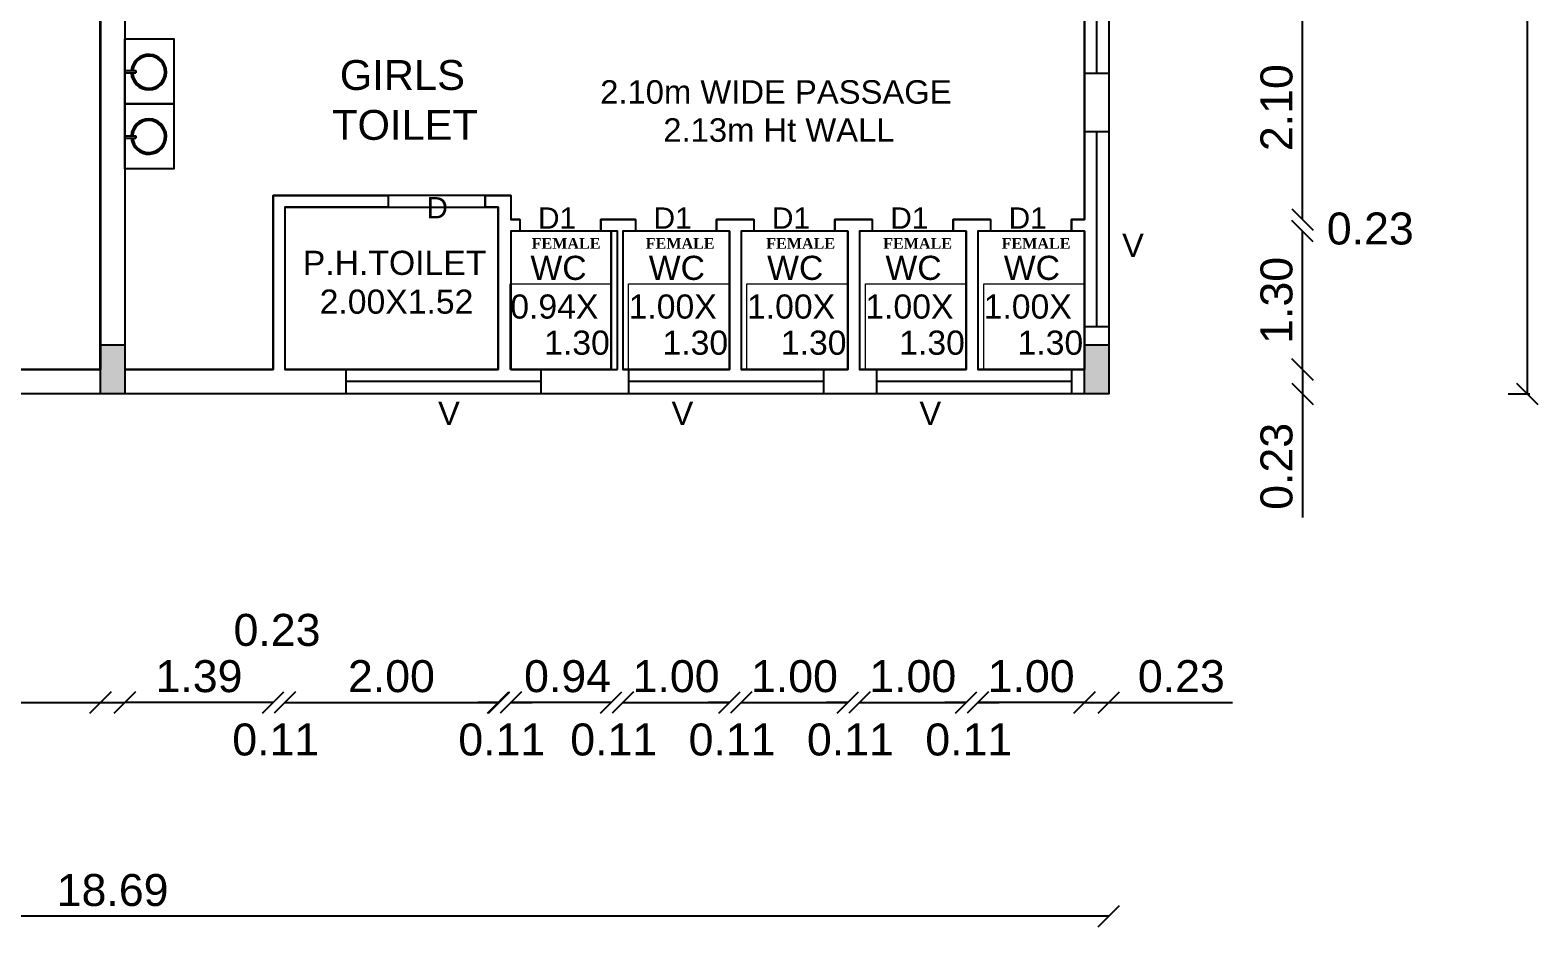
# Model space of a CAD drawing. Header units: metres. Extents: x -7227 to 737, y -45 to 4679.
# Drawn here: x 679.62 to 693.77, y -10.03 to -1.62 of the extents above; entities that cross this region are included whole.
import ezdxf

# ---------------------------------------------------------------- set-up
doc = ezdxf.new("R2010")
doc.units = ezdxf.units.M
doc.header["$LTSCALE"] = 0.2
doc.header["$MEASUREMENT"] = 0
doc.linetypes.add('HIDDEN', pattern=[9.525, 6.35, -3.175])
for name, color, linetype in [('BLK_1_FLR_0_WATER_CLOSET', 213, 'Continuous'), ('BLK_1_FLR_1_BLT_UP_AREA', 26, 'Continuous'), ('BLK_1_FLR_1_CARPET_AREA', 10, 'Continuous'), ('BLK_1_FLR_1_REGULAR_ROOM_5', 117, 'Continuous'), ('BLK_1_FLR_1_SP_WC', 233, 'Continuous'), ('BLK_1_FLR_1_WATER_CLOSET', 213, 'Continuous'), ('TOILET_VENTILATION', 6, 'Continuous')]:
    doc.layers.add(name, color=color, linetype=linetype)
doc.layers.add('BLK_1_FLR_1_WASH', color=7, linetype='Continuous', lineweight=0)
doc.layers.add('line', color=7, linetype='Continuous', lineweight=25)
doc.styles.add('ld', font='arial.ttf', dxfattribs={"height": 0.3})
doc.styles.get("Standard").update_dxf_attribs({"font": 'arial.ttf', "height": 0.3})
doc.styles.add('style2', font='arial.ttf', dxfattribs={"height": 60})
doc.styles.add('style3', font='timesbd.ttf', dxfattribs={"height": 0.5})
doc.dimstyles.new('DCR', dxfattribs={"dimtxt": 0.3, "dimasz": 0.2, "dimexe": 0.025, "dimexo": 0, "dimgap": 0.09, "dimtad": 1, "dimzin": 0, "dimdsep": 46, "dimtxsty": 'Standard', "dimblk": 'OBLIQUE', "dimcen": 0.09, "dimadec": 0, "dimazin": 0, "dimtfac": 1, "dimtofl": 0, "dimtmove": 0, "dimatfit": 3, "dimfxl": 0, "dimtolj": 1, "dimtzin": 0, "dimarcsym": 0})

# ---------------------------------------------------------------- blocks, each defined once
blk = doc.blocks.new('_OBLIQUE')
at = {"layer": 'line', "color": 0, "linetype": 'ByBlock', "lineweight": -2}
blk.add_line((-0.5, -0.5), (0.5, 0.5), dxfattribs=at)
blk = doc.blocks.new('*D64')
at = {"color": 0, "linetype": 'HIDDEN', "lineweight": -2}
for p, q in [((693.486, 14.662), (693.691, 14.662)), ((693.486, -5.027), (693.691, -5.027))]:
    blk.add_line(p, q, dxfattribs=at)
at = {"color": 0, "lineweight": -2}
blk.add_line((693.666, 14.662), (693.666, -5.027), dxfattribs=at)
at = {"layer": 'Defpoints', "color": 0}
for p in [(689.743, 14.662), (689.743, -5.027), (693.666, -5.027)]:
    blk.add_point(p, dxfattribs=at)
at = {"color": 0, "lineweight": -2, "xscale": 0.2, "yscale": 0.2, "zscale": 0.2}
for p, rotation in [((693.666, 14.662), 90), ((693.666, -5.027), 270)]:
    blk.add_blockref('_OBLIQUE', p, dxfattribs=dict(at, rotation=rotation))
at = {"color": 0, "insert": (693.422, 4.817), "char_height": 0.3, "attachment_point": 5, "rotation": 90}
blk.add_mtext('\\A1;19.69', dxfattribs=at)
blk = doc.blocks.new('*D65')
at = {"color": 0, "lineweight": -2}
blk.add_line((689.743, -9.926), (671.053, -9.926), dxfattribs=at)
at = {"layer": 'Defpoints', "color": 0}
for p in [(671.053, -5.027), (689.743, -5.027), (671.053, -9.926)]:
    blk.add_point(p, dxfattribs=at)
at = {"color": 0, "lineweight": -2, "xscale": 0.2, "yscale": 0.2, "zscale": 0.2, "rotation": 180}
blk.add_blockref('_OBLIQUE', (671.053, -9.926), dxfattribs=at)
at = {"color": 0, "lineweight": -2, "xscale": 0.2, "yscale": 0.2, "zscale": 0.2}
blk.add_blockref('_OBLIQUE', (689.743, -9.926), dxfattribs=at)
at = {"color": 0, "insert": (680.398, -9.683), "char_height": 0.3, "attachment_point": 5}
blk.add_mtext('\\A1;18.69', dxfattribs=at)
blk = doc.blocks.new('*D90')
at = {"color": 0, "lineweight": -2}
blk.add_line((671.283, -7.921), (680.283, -7.921), dxfattribs=at)
at = {"layer": 'Defpoints', "color": 0}
for p in [(671.283, -4.797), (680.283, -4.797), (680.283, -7.921)]:
    blk.add_point(p, dxfattribs=at)
at = {"color": 0, "lineweight": -2, "xscale": 0.2, "yscale": 0.2, "zscale": 0.2, "rotation": 180}
blk.add_blockref('_OBLIQUE', (671.283, -7.921), dxfattribs=at)
at = {"color": 0, "lineweight": -2, "xscale": 0.2, "yscale": 0.2, "zscale": 0.2}
blk.add_blockref('_OBLIQUE', (680.283, -7.921), dxfattribs=at)
at = {"color": 0, "insert": (675.783, -7.677), "char_height": 0.3, "attachment_point": 5}
blk.add_mtext('\\A1;9.00', dxfattribs=at)
blk = doc.blocks.new('*D195')
at = {"color": 0, "lineweight": -2}
blk.add_line((682.013, -7.921), (684.013, -7.921), dxfattribs=at)
at = {"layer": 'Defpoints', "color": 0}
for p in [(682.013, -4.797), (684.013, -4.797), (684.013, -7.921)]:
    blk.add_point(p, dxfattribs=at)
at = {"color": 0, "lineweight": -2, "xscale": 0.2, "yscale": 0.2, "zscale": 0.2, "rotation": 180}
blk.add_blockref('_OBLIQUE', (682.013, -7.921), dxfattribs=at)
at = {"color": 0, "lineweight": -2, "xscale": 0.2, "yscale": 0.2, "zscale": 0.2}
blk.add_blockref('_OBLIQUE', (684.013, -7.921), dxfattribs=at)
at = {"color": 0, "insert": (683.013, -7.677), "char_height": 0.3, "attachment_point": 5}
blk.add_mtext('\\A1;2.00', dxfattribs=at)
blk = doc.blocks.new('*D91')
at = {"color": 0, "lineweight": -2}
blk.add_line((685.183, -7.921), (686.183, -7.921), dxfattribs=at)
at = {"layer": 'Defpoints', "color": 0}
for p in [(685.183, -4.797), (686.183, -4.797), (686.183, -7.921)]:
    blk.add_point(p, dxfattribs=at)
at = {"color": 0, "lineweight": -2, "xscale": 0.2, "yscale": 0.2, "zscale": 0.2, "rotation": 180}
blk.add_blockref('_OBLIQUE', (685.183, -7.921), dxfattribs=at)
at = {"color": 0, "lineweight": -2, "xscale": 0.2, "yscale": 0.2, "zscale": 0.2}
blk.add_blockref('_OBLIQUE', (686.183, -7.921), dxfattribs=at)
at = {"color": 0, "insert": (685.683, -7.677), "char_height": 0.3, "attachment_point": 5}
blk.add_mtext('\\A1;1.00', dxfattribs=at)
blk = doc.blocks.new('*D92')
at = {"color": 0, "lineweight": -2}
blk.add_line((686.293, -7.921), (687.293, -7.921), dxfattribs=at)
at = {"layer": 'Defpoints', "color": 0}
for p in [(686.293, -4.797), (687.293, -4.797), (687.293, -7.921)]:
    blk.add_point(p, dxfattribs=at)
at = {"color": 0, "lineweight": -2, "xscale": 0.2, "yscale": 0.2, "zscale": 0.2, "rotation": 180}
blk.add_blockref('_OBLIQUE', (686.293, -7.921), dxfattribs=at)
at = {"color": 0, "lineweight": -2, "xscale": 0.2, "yscale": 0.2, "zscale": 0.2}
blk.add_blockref('_OBLIQUE', (687.293, -7.921), dxfattribs=at)
at = {"color": 0, "insert": (686.793, -7.677), "char_height": 0.3, "attachment_point": 5}
blk.add_mtext('\\A1;1.00', dxfattribs=at)
blk = doc.blocks.new('*D93')
at = {"color": 0, "lineweight": -2}
blk.add_line((687.403, -7.921), (688.403, -7.921), dxfattribs=at)
at = {"layer": 'Defpoints', "color": 0}
for p in [(687.403, -4.797), (688.403, -4.797), (688.403, -7.921)]:
    blk.add_point(p, dxfattribs=at)
at = {"color": 0, "lineweight": -2, "xscale": 0.2, "yscale": 0.2, "zscale": 0.2, "rotation": 180}
blk.add_blockref('_OBLIQUE', (687.403, -7.921), dxfattribs=at)
at = {"color": 0, "lineweight": -2, "xscale": 0.2, "yscale": 0.2, "zscale": 0.2}
blk.add_blockref('_OBLIQUE', (688.403, -7.921), dxfattribs=at)
at = {"color": 0, "insert": (687.903, -7.677), "char_height": 0.3, "attachment_point": 5}
blk.add_mtext('\\A1;1.00', dxfattribs=at)
blk = doc.blocks.new('*D98')
at = {"color": 0, "lineweight": -2}
blk.add_line((680.283, -7.921), (680.513, -7.921), dxfattribs=at)
at = {"layer": 'Defpoints', "color": 0}
for p in [(680.283, -4.797), (680.513, -4.797), (680.513, -7.921)]:
    blk.add_point(p, dxfattribs=at)
at = {"color": 0, "lineweight": -2, "xscale": 0.2, "yscale": 0.2, "zscale": 0.2, "rotation": 180}
blk.add_blockref('_OBLIQUE', (680.283, -7.921), dxfattribs=at)
at = {"color": 0, "lineweight": -2, "xscale": 0.2, "yscale": 0.2, "zscale": 0.2}
blk.add_blockref('_OBLIQUE', (680.513, -7.921), dxfattribs=at)
at = {"color": 0, "insert": (681.94, -7.243), "char_height": 0.3, "attachment_point": 5}
blk.add_mtext('\\A1;0.23', dxfattribs=at)
blk = doc.blocks.new('*D100')
at = {"color": 0, "lineweight": -2}
for p, q in [((689.513, -7.921), (689.743, -7.921)), ((689.743, -7.921), (690.902, -7.921))]:
    blk.add_line(p, q, dxfattribs=at)
at = {"layer": 'Defpoints', "color": 0}
for p in [(689.513, -4.797), (689.743, -4.797), (689.743, -7.921)]:
    blk.add_point(p, dxfattribs=at)
at = {"color": 0, "lineweight": -2, "xscale": 0.2, "yscale": 0.2, "zscale": 0.2, "rotation": 180}
blk.add_blockref('_OBLIQUE', (689.513, -7.921), dxfattribs=at)
at = {"color": 0, "lineweight": -2, "xscale": 0.2, "yscale": 0.2, "zscale": 0.2}
blk.add_blockref('_OBLIQUE', (689.743, -7.921), dxfattribs=at)
at = {"color": 0, "insert": (690.422, -7.677), "char_height": 0.3, "attachment_point": 5}
blk.add_mtext('\\A1;0.23', dxfattribs=at)
blk = doc.blocks.new('*D196')
at = {"color": 0, "lineweight": -2}
blk.add_line((689.513, -7.921), (688.513, -7.921), dxfattribs=at)
at = {"layer": 'Defpoints', "color": 0}
for p in [(688.513, -4.797), (689.513, -4.797), (688.513, -7.921)]:
    blk.add_point(p, dxfattribs=at)
at = {"color": 0, "lineweight": -2, "xscale": 0.2, "yscale": 0.2, "zscale": 0.2}
for p, rotation in [((688.513, -7.921), 180.0000000000521), ((689.513, -7.921), 5.21183e-11)]:
    blk.add_blockref('_OBLIQUE', p, dxfattribs=dict(at, rotation=rotation))
at = {"color": 0, "insert": (689.013, -7.677), "char_height": 0.3, "attachment_point": 5}
blk.add_mtext('\\A1;1.00', dxfattribs=at)
blk = doc.blocks.new('*D197')
at = {"color": 0, "lineweight": -2}
for p, q in [((688.403, -7.921), (688.203, -7.921)), ((688.513, -7.921), (688.713, -7.921))]:
    blk.add_line(p, q, dxfattribs=at)
at = {"layer": 'Defpoints', "color": 0}
for p in [(688.403, -4.797), (688.513, -4.797), (688.403, -7.921)]:
    blk.add_point(p, dxfattribs=at)
at = {"color": 0, "lineweight": -2, "xscale": 0.2, "yscale": 0.2, "zscale": 0.2}
blk.add_blockref('_OBLIQUE', (688.403, -7.921), dxfattribs=at)
at = {"color": 0, "lineweight": -2, "xscale": 0.2, "yscale": 0.2, "zscale": 0.2, "rotation": 180}
blk.add_blockref('_OBLIQUE', (688.513, -7.921), dxfattribs=at)
at = {"color": 0, "insert": (688.428, -8.271), "char_height": 0.3, "attachment_point": 5}
blk.add_mtext('\\A1;0.11', dxfattribs=at)
blk = doc.blocks.new('*D101')
at = {"color": 0, "lineweight": -2}
for p, q in [((687.293, -7.921), (687.093, -7.921)), ((687.403, -7.921), (687.603, -7.921))]:
    blk.add_line(p, q, dxfattribs=at)
at = {"layer": 'Defpoints', "color": 0}
for p in [(687.293, -4.797), (687.403, -4.797), (687.293, -7.921)]:
    blk.add_point(p, dxfattribs=at)
at = {"color": 0, "lineweight": -2, "xscale": 0.2, "yscale": 0.2, "zscale": 0.2}
blk.add_blockref('_OBLIQUE', (687.293, -7.921), dxfattribs=at)
at = {"color": 0, "lineweight": -2, "xscale": 0.2, "yscale": 0.2, "zscale": 0.2, "rotation": 180}
blk.add_blockref('_OBLIQUE', (687.403, -7.921), dxfattribs=at)
at = {"color": 0, "insert": (687.318, -8.271), "char_height": 0.3, "attachment_point": 5}
blk.add_mtext('\\A1;0.11', dxfattribs=at)
blk = doc.blocks.new('*D102')
at = {"color": 0, "lineweight": -2}
for p, q in [((686.183, -7.921), (685.983, -7.921)), ((686.293, -7.921), (686.493, -7.921))]:
    blk.add_line(p, q, dxfattribs=at)
at = {"layer": 'Defpoints', "color": 0}
for p in [(686.183, -4.797), (686.293, -4.797), (686.183, -7.921)]:
    blk.add_point(p, dxfattribs=at)
at = {"color": 0, "lineweight": -2, "xscale": 0.2, "yscale": 0.2, "zscale": 0.2}
blk.add_blockref('_OBLIQUE', (686.183, -7.921), dxfattribs=at)
at = {"color": 0, "lineweight": -2, "xscale": 0.2, "yscale": 0.2, "zscale": 0.2, "rotation": 180}
blk.add_blockref('_OBLIQUE', (686.293, -7.921), dxfattribs=at)
at = {"color": 0, "insert": (686.208, -8.271), "char_height": 0.3, "attachment_point": 5}
blk.add_mtext('\\A1;0.11', dxfattribs=at)
blk = doc.blocks.new('*D103')
at = {"color": 0, "lineweight": -2}
for p, q in [((685.073, -7.921), (684.873, -7.921)), ((685.183, -7.921), (685.383, -7.921))]:
    blk.add_line(p, q, dxfattribs=at)
at = {"layer": 'Defpoints', "color": 0}
for p in [(685.073, -4.797), (685.183, -4.797), (685.073, -7.921)]:
    blk.add_point(p, dxfattribs=at)
at = {"color": 0, "lineweight": -2, "xscale": 0.2, "yscale": 0.2, "zscale": 0.2}
blk.add_blockref('_OBLIQUE', (685.073, -7.921), dxfattribs=at)
at = {"color": 0, "lineweight": -2, "xscale": 0.2, "yscale": 0.2, "zscale": 0.2, "rotation": 180}
blk.add_blockref('_OBLIQUE', (685.183, -7.921), dxfattribs=at)
at = {"color": 0, "insert": (685.098, -8.271), "char_height": 0.3, "attachment_point": 5}
blk.add_mtext('\\A1;0.11', dxfattribs=at)
blk = doc.blocks.new('*D198')
at = {"color": 0, "lineweight": -2}
blk.add_line((685.073, -7.921), (684.133, -7.921), dxfattribs=at)
at = {"layer": 'Defpoints', "color": 0}
for p in [(684.133, -4.797), (685.073, -4.797), (684.133, -7.921)]:
    blk.add_point(p, dxfattribs=at)
at = {"color": 0, "lineweight": -2, "xscale": 0.2, "yscale": 0.2, "zscale": 0.2}
for p, rotation in [((684.133, -7.921), 180.0000000000277), ((685.073, -7.921), 2.77378e-11)]:
    blk.add_blockref('_OBLIQUE', p, dxfattribs=dict(at, rotation=rotation))
at = {"color": 0, "insert": (684.665, -7.677), "char_height": 0.3, "attachment_point": 5}
blk.add_mtext('\\A1;0.94', dxfattribs=at)
blk = doc.blocks.new('*D104')
at = {"color": 0, "lineweight": -2}
for p, q in [((684.023, -7.921), (683.823, -7.921)), ((684.133, -7.921), (684.333, -7.921))]:
    blk.add_line(p, q, dxfattribs=at)
at = {"layer": 'Defpoints', "color": 0}
for p in [(684.023, -4.797), (684.133, -4.797), (684.023, -7.921)]:
    blk.add_point(p, dxfattribs=at)
at = {"color": 0, "lineweight": -2, "xscale": 0.2, "yscale": 0.2, "zscale": 0.2}
blk.add_blockref('_OBLIQUE', (684.023, -7.921), dxfattribs=at)
at = {"color": 0, "lineweight": -2, "xscale": 0.2, "yscale": 0.2, "zscale": 0.2, "rotation": 180}
blk.add_blockref('_OBLIQUE', (684.133, -7.921), dxfattribs=at)
at = {"color": 0, "insert": (684.048, -8.271), "char_height": 0.3, "attachment_point": 5}
blk.add_mtext('\\A1;0.11', dxfattribs=at)
blk = doc.blocks.new('*D201')
at = {"color": 0, "lineweight": -2}
blk.add_line((691.559, -3.392), (691.559, -1.292), dxfattribs=at)
at = {"layer": 'Defpoints', "color": 0}
for p in [(689.513, -1.292), (691.559, -1.292), (689.513, -3.392)]:
    blk.add_point(p, dxfattribs=at)
at = {"color": 0, "lineweight": -2, "xscale": 0.2, "yscale": 0.2, "zscale": 0.2}
for p, rotation in [((691.559, -1.292), 90), ((691.559, -3.392), 270)]:
    blk.add_blockref('_OBLIQUE', p, dxfattribs=dict(at, rotation=rotation))
at = {"color": 0, "insert": (691.316, -2.342), "char_height": 0.3, "attachment_point": 5, "rotation": 90}
blk.add_mtext('\\A1;2.10', dxfattribs=at)
blk = doc.blocks.new('*D202')
at = {"color": 0, "lineweight": -2}
blk.add_line((691.559, -4.797), (691.559, -3.502), dxfattribs=at)
at = {"layer": 'Defpoints', "color": 0}
for p in [(689.513, -3.502), (691.559, -3.502), (689.513, -4.797)]:
    blk.add_point(p, dxfattribs=at)
at = {"color": 0, "lineweight": -2, "xscale": 0.2, "yscale": 0.2, "zscale": 0.2}
for p, rotation in [((691.559, -3.502), 90), ((691.559, -4.797), 270)]:
    blk.add_blockref('_OBLIQUE', p, dxfattribs=dict(at, rotation=rotation))
at = {"color": 0, "insert": (691.316, -4.15), "char_height": 0.3, "attachment_point": 5, "rotation": 90}
blk.add_mtext('\\A1;1.30', dxfattribs=at)
blk = doc.blocks.new('*D106')
at = {"color": 0, "lineweight": -2}
for p, q in [((691.559, -4.797), (691.559, -5.027)), ((691.559, -5.027), (691.559, -6.187))]:
    blk.add_line(p, q, dxfattribs=at)
at = {"layer": 'Defpoints', "color": 0}
for p in [(689.513, -4.797), (689.513, -5.027), (691.559, -5.027)]:
    blk.add_point(p, dxfattribs=at)
at = {"color": 0, "lineweight": -2, "xscale": 0.2, "yscale": 0.2, "zscale": 0.2}
for p, rotation in [((691.559, -4.797), 90), ((691.559, -5.027), 270)]:
    blk.add_blockref('_OBLIQUE', p, dxfattribs=dict(at, rotation=rotation))
at = {"color": 0, "insert": (691.316, -5.707), "char_height": 0.3, "attachment_point": 5, "rotation": 90}
blk.add_mtext('\\A1;0.23', dxfattribs=at)
blk = doc.blocks.new('*D114')
at = {"color": 0, "lineweight": -2}
for p, q in [((681.903, -7.921), (681.703, -7.921)), ((682.013, -7.921), (682.213, -7.921))]:
    blk.add_line(p, q, dxfattribs=at)
at = {"layer": 'Defpoints', "color": 0}
for p in [(681.903, -4.797), (682.013, -4.797), (681.903, -7.921)]:
    blk.add_point(p, dxfattribs=at)
at = {"color": 0, "lineweight": -2, "xscale": 0.2, "yscale": 0.2, "zscale": 0.2}
blk.add_blockref('_OBLIQUE', (681.903, -7.921), dxfattribs=at)
at = {"color": 0, "lineweight": -2, "xscale": 0.2, "yscale": 0.2, "zscale": 0.2, "rotation": 180}
blk.add_blockref('_OBLIQUE', (682.013, -7.921), dxfattribs=at)
at = {"color": 0, "insert": (681.928, -8.271), "char_height": 0.3, "attachment_point": 5}
blk.add_mtext('\\A1;0.11', dxfattribs=at)
blk = doc.blocks.new('*D115')
at = {"color": 0, "lineweight": -2}
blk.add_line((681.903, -7.921), (680.513, -7.921), dxfattribs=at)
at = {"layer": 'Defpoints', "color": 0}
for p in [(680.513, -4.797), (681.903, -4.797), (680.513, -7.921)]:
    blk.add_point(p, dxfattribs=at)
at = {"color": 0, "lineweight": -2, "xscale": 0.2, "yscale": 0.2, "zscale": 0.2, "rotation": 180}
blk.add_blockref('_OBLIQUE', (680.513, -7.921), dxfattribs=at)
at = {"color": 0, "lineweight": -2, "xscale": 0.2, "yscale": 0.2, "zscale": 0.2}
blk.add_blockref('_OBLIQUE', (681.903, -7.921), dxfattribs=at)
at = {"color": 0, "insert": (681.208, -7.677), "char_height": 0.3, "attachment_point": 5}
blk.add_mtext('\\A1;1.39', dxfattribs=at)

msp = doc.modelspace()

# ---------------------------------------------------------------- hatches: boundary and pattern name
h = msp.add_hatch(color=256)
h.dxf.hatch_style = 1
h.paths.add_polyline_path([(639.254, 14.665), (639.024, 14.665), (639.024, 14.205), (639.254, 14.205)])
h.paths.add_polyline_path([(646.984, 14.665), (646.754, 14.665), (646.754, 14.205), (646.984, 14.205)])
h.paths.add_polyline_path([(639.254, 7.038), (639.024, 7.038), (639.024, 6.578), (639.254, 6.578)])
h.paths.add_polyline_path([(646.754, 6.578), (646.984, 6.578), (646.984, 7.038), (646.754, 7.038)])
h.paths.add_polyline_path([(656.124, 14.205), (656.354, 14.205), (656.354, 14.665), (656.124, 14.665)])
h.paths.add_polyline_path([(656.354, 7.038), (656.124, 7.038), (656.124, 6.578), (656.354, 6.578)])
h.paths.add_polyline_path([(665.647, 14.665), (665.417, 14.665), (665.417, 14.205), (665.647, 14.205)])
h.paths.add_polyline_path([(665.922, 14.665), (665.692, 14.665), (665.692, 14.205), (665.922, 14.205)])
h.paths.add_polyline_path([(665.692, 6.578), (665.922, 6.578), (665.922, 7.038), (665.692, 7.038)])
h.paths.add_polyline_path([(665.417, 6.578), (665.647, 6.578), (665.647, 7.038), (665.417, 7.038)])
h.paths.add_polyline_path([(671.283, 14.665), (671.053, 14.665), (671.053, 14.205), (671.283, 14.205)])
h.paths.add_polyline_path([(671.283, 7.038), (671.053, 7.038), (671.053, 6.578), (671.283, 6.578)])
h.paths.add_polyline_path([(675.898, 7.038), (675.668, 7.038), (675.668, 6.578), (675.898, 6.578)])
h.paths.add_polyline_path([(675.898, 14.665), (675.668, 14.665), (675.668, 14.205), (675.898, 14.205)])
h.paths.add_polyline_path([(680.283, 14.205), (680.513, 14.205), (680.513, 14.665), (680.283, 14.665)])
h.paths.add_polyline_path([(680.283, 6.578), (680.513, 6.578), (680.513, 7.038), (680.283, 7.038)])
h.paths.add_polyline_path([(689.513, 6.578), (689.743, 6.578), (689.743, 7.038), (689.513, 7.038)])
h.paths.add_polyline_path([(684.898, 6.578), (685.128, 6.578), (685.128, 7.038), (684.898, 7.038)])
h.paths.add_polyline_path([(689.743, 14.665), (689.513, 14.665), (689.513, 14.205), (689.743, 14.205)])
h.paths.add_polyline_path([(685.128, 14.665), (684.898, 14.665), (684.898, 14.205), (685.128, 14.205)])
h.paths.add_polyline_path([(689.513, 4.118), (689.743, 4.118), (689.743, 4.578), (689.513, 4.578)])
h.paths.add_polyline_path([(680.513, -4.567), (680.283, -4.567), (680.283, -5.027), (680.513, -5.027)])
h.paths.add_polyline_path([(680.513, 4.578), (680.283, 4.578), (680.283, 4.118), (680.513, 4.118)])
h.paths.add_polyline_path([(671.283, 4.578), (671.053, 4.578), (671.053, 4.118), (671.283, 4.118)])
h.paths.add_polyline_path([(671.283, -4.567), (671.053, -4.567), (671.053, -5.027), (671.283, -5.027)])
h.paths.add_polyline_path([(656.124, 4.118), (656.354, 4.118), (656.354, 4.578), (656.124, 4.578)])
h.paths.add_polyline_path([(656.124, -5.027), (656.354, -5.027), (656.354, -4.567), (656.124, -4.567)])
h.paths.add_polyline_path([(646.984, -4.567), (646.754, -4.567), (646.754, -5.027), (646.984, -5.027)])
h.paths.add_polyline_path([(646.754, 4.118), (646.984, 4.118), (646.984, 4.578), (646.754, 4.578)])
h.paths.add_polyline_path([(639.254, 4.578), (639.024, 4.578), (639.024, 4.118), (639.254, 4.118)])
h.paths.add_polyline_path([(639.254, -4.567), (639.024, -4.567), (639.024, -5.027), (639.254, -5.027)])
h = msp.add_hatch(color=256)
h.dxf.hatch_style = 1
h.paths.add_polyline_path([(680.513, -1.995), (680.615, -1.995), (680.615, -2.016), (680.513, -2.016)])
h.paths.add_polyline_path([(680.513, -2.606), (680.615, -2.606), (680.615, -2.627), (680.513, -2.627)])
h = msp.add_hatch(color=256)
h.dxf.hatch_style = 1
h.paths.add_polyline_path([(689.743, -4.567), (689.513, -4.567), (689.513, -5.027), (689.743, -5.027)])

# ---------------------------------------------------------------- linework, layer by layer
for p, q in [((689.743, 14.662), (689.743, -5.027)), ((680.283, 4.348), (680.283, -4.797)), ((689.628, -2.02), (689.628, -0.19)), ((680.513, -1.292), (680.513, -4.797)), ((689.513, -1.292), (689.513, -3.392)), ((680.513, -1.995), (680.615, -1.995)), ((680.513, -2.016), (680.615, -2.016)), ((680.615, -1.995), (680.615, -2.016)), ((689.513, -2.02), (689.743, -2.02)), ((680.513, -2.307), (680.971, -2.307)), ((680.513, -2.606), (680.615, -2.606)), ((680.513, -2.627), (680.615, -2.627)), ((680.615, -2.606), (680.615, -2.627)), ((689.513, -2.565), (689.743, -2.565)), ((689.628, -4.395), (689.628, -2.565)), ((681.903, -3.167), (681.903, -4.797)), ((684.133, -3.167), (681.903, -3.167)), ((682.983, -3.167), (682.983, -3.277)), ((683.893, -3.167), (683.893, -3.277)), ((684.133, -3.167), (684.133, -3.392)), ((682.013, -3.277), (682.013, -4.797)), ((682.983, -3.277), (682.013, -3.277)), ((684.013, -3.277), (683.893, -3.277)), ((684.013, -3.277), (684.013, -4.797)), ((684.218, -3.392), (684.133, -3.392)), ((684.218, -3.392), (684.218, -3.502)), ((685.302, -3.392), (684.978, -3.392)), ((684.978, -3.392), (684.978, -3.502)), ((685.302, -3.392), (685.302, -3.502)), ((686.412, -3.392), (686.062, -3.392)), ((686.062, -3.392), (686.062, -3.502)), ((686.412, -3.392), (686.412, -3.502)), ((687.522, -3.392), (687.172, -3.392)), ((687.172, -3.392), (687.172, -3.502)), ((687.522, -3.392), (687.522, -3.502)), ((688.632, -3.392), (688.282, -3.392)), ((688.282, -3.392), (688.282, -3.502)), ((688.632, -3.392), (688.632, -3.502)), ((689.513, -3.392), (689.392, -3.392)), ((689.392, -3.392), (689.392, -3.502)), ((684.133, -3.502), (684.133, -4.797)), ((685.073, -3.502), (684.133, -3.502)), ((685.073, -3.502), (685.073, -4.797)), ((686.183, -3.502), (685.183, -3.502)), ((685.183, -3.502), (685.183, -4.797)), ((686.183, -3.502), (686.183, -4.797)), ((687.293, -3.502), (686.293, -3.502)), ((686.293, -3.502), (686.293, -4.797)), ((687.293, -3.502), (687.293, -4.797)), ((688.403, -3.502), (687.403, -3.502)), ((687.403, -3.502), (687.403, -4.797)), ((688.403, -3.502), (688.403, -4.797)), ((688.513, -3.502), (688.513, -4.797)), ((689.513, -3.502), (688.513, -3.502)), ((689.513, -3.502), (689.513, -4.797)), ((689.513, -4.395), (689.743, -4.395)), ((680.283, -4.797), (675.898, -4.797)), ((681.903, -4.797), (680.513, -4.797)), ((684.013, -4.797), (682.013, -4.797)), ((682.585, -4.797), (682.585, -5.027)), ((685.073, -4.797), (684.133, -4.797)), ((684.415, -4.797), (684.415, -5.027)), ((686.183, -4.797), (685.183, -4.797)), ((685.237, -4.797), (685.237, -5.027)), ((687.293, -4.797), (686.293, -4.797)), ((687.067, -4.797), (687.067, -5.027)), ((688.403, -4.797), (687.403, -4.797)), ((687.562, -4.797), (687.562, -5.027)), ((689.513, -4.797), (688.513, -4.797)), ((689.392, -4.797), (689.392, -5.027)), ((684.415, -4.912), (682.585, -4.912)), ((687.067, -4.912), (685.237, -4.912)), ((689.392, -4.912), (687.562, -4.912)), ((689.743, -5.027), (671.053, -5.027))]:
    msp.add_line(p, q)
for points in [[(680.513, -1.696), (680.971, -1.696), (680.971, -2.917), (680.513, -2.917)], [(680.513, -1.696), (680.971, -1.696), (680.971, -2.307), (680.513, -2.307)], [(680.513, -5.027), (680.283, -5.027), (680.283, -4.567), (680.513, -4.567)], [(689.743, -5.027), (689.513, -5.027), (689.513, -4.567), (689.743, -4.567)]]:
    msp.add_lwpolyline(points, close=True)
for centre, radius, start, end in [((680.737, -2.009), 0.166, 182.5369, 175.1378), ((680.737, -2.009), 0.15, 182.8079, 174.6173), ((680.737, -2.613), 0.166, 185.0569, 177.6572), ((680.737, -2.613), 0.15, 185.5983, 177.407)]:
    msp.add_arc(centre, radius, start, end)
at = {"layer": 'BLK_1_FLR_1_BLT_UP_AREA', "color": 27}
msp.add_lwpolyline([(689.743, 14.662), (689.743, -5.027), (671.053, -5.027), (671.053, 4.348), (656.354, 4.348), (656.354, -5.027), (639.024, -5.027), (639.024, 14.662), (689.743, 14.662)], close=True, dxfattribs=at)
at = {"layer": 'BLK_1_FLR_1_CARPET_AREA', "color": 27}
for points in [[(675.898, -4.797), (680.283, -4.797), (680.283, -4.567), (680.283, 4.348)], [(680.513, -1.292), (680.513, -4.797), (681.903, -4.797), (681.903, -3.167), (682.983, -3.167), (682.983, -3.277), (682.013, -3.277), (682.013, -4.797), (684.013, -4.797), (684.013, -3.277), (683.893, -3.277), (683.893, -3.167), (684.133, -3.167), (684.133, -3.392), (684.218, -3.392), (684.218, -3.502), (684.133, -3.502), (684.133, -4.797), (685.073, -4.797), (685.073, -3.502), (684.978, -3.502), (684.978, -3.392), (685.302, -3.392), (685.302, -3.502), (685.183, -3.502), (685.183, -4.797), (686.183, -4.797), (686.183, -3.502), (686.062, -3.502), (686.062, -3.392), (686.412, -3.392), (686.412, -3.502), (686.293, -3.502), (686.293, -4.797), (687.293, -4.797), (687.293, -3.502), (687.172, -3.502), (687.172, -3.392), (687.522, -3.392), (687.522, -3.502), (687.403, -3.502), (687.403, -4.797), (688.403, -4.797), (688.403, -3.502), (688.282, -3.502), (688.282, -3.392), (688.632, -3.392), (688.632, -3.502), (688.513, -3.502), (688.513, -4.797), (689.513, -4.797), (689.513, -4.567), (689.513, -3.502), (689.392, -3.502), (689.392, -3.392), (689.513, -3.392), (689.513, -1.292)]]:
    msp.add_lwpolyline(points, dxfattribs=at)
at = {"layer": 'BLK_1_FLR_1_REGULAR_ROOM_5', "color": 3, "linetype": 'Continuous'}
msp.add_lwpolyline([(680.281, 4.348), (671.283, 4.348), (671.283, -4.797), (680.281, -4.797)], close=True, dxfattribs=at)
at = {"layer": 'BLK_1_FLR_1_SP_WC', "color": 233}
msp.add_lwpolyline([(684.013, -4.797), (684.013, -3.278), (682.013, -3.278), (682.013, -4.797)], close=True, dxfattribs=at)
at = {"layer": 'BLK_1_FLR_1_WASH', "color": 56}
for points in [[(684.128, -3.996), (685.073, -3.996), (685.073, -4.797), (684.128, -4.797)], [(685.238, -3.996), (686.183, -3.996), (686.183, -4.797), (685.238, -4.797)], [(686.348, -3.996), (687.293, -3.996), (687.293, -4.797), (686.348, -4.797)], [(687.458, -3.996), (688.403, -3.996), (688.403, -4.797), (687.458, -4.797)], [(688.568, -3.996), (689.513, -3.996), (689.513, -4.797), (688.568, -4.797)]]:
    msp.add_lwpolyline(points, close=True, dxfattribs=at)
at = {"layer": 'BLK_1_FLR_1_WASH', "color": 55}
for points in [[(684.128, -3.996), (685.073, -3.996), (685.073, -4.797), (684.128, -4.797)], [(685.238, -3.996), (686.183, -3.996), (686.183, -4.797), (685.238, -4.797)], [(686.348, -3.996), (687.293, -3.996), (687.293, -4.797), (686.348, -4.797)], [(687.458, -3.996), (688.403, -3.996), (688.403, -4.797), (687.458, -4.797)], [(688.568, -3.996), (689.513, -3.996), (689.513, -4.797), (688.568, -4.797)]]:
    msp.add_lwpolyline(points, close=True, dxfattribs=at)
at = {"layer": 'BLK_1_FLR_1_WASH', "color": 60}
for points in [[(684.128, -3.996), (685.073, -3.996), (685.073, -4.797), (684.128, -4.797)], [(685.238, -3.996), (686.183, -3.996), (686.183, -4.797), (685.238, -4.797)], [(686.348, -3.996), (687.293, -3.996), (687.293, -4.797), (686.348, -4.797)], [(687.458, -3.996), (688.403, -3.996), (688.403, -4.797), (687.458, -4.797)], [(688.568, -3.996), (689.513, -3.996), (689.513, -4.797), (688.568, -4.797)]]:
    msp.add_lwpolyline(points, close=True, dxfattribs=at)
at = {"layer": 'BLK_1_FLR_1_WATER_CLOSET', "color": 2}
for points in [[(685.073, -4.797), (685.073, -3.502), (684.133, -3.502), (684.133, -4.797)], [(686.183, -4.797), (686.183, -3.502), (685.183, -3.502), (685.183, -4.797)], [(687.293, -4.797), (687.293, -3.502), (686.293, -3.502), (686.293, -4.797)], [(688.403, -4.797), (688.403, -3.502), (687.403, -3.502), (687.403, -4.797)], [(689.513, -4.797), (689.513, -3.502), (688.513, -3.502), (688.513, -4.797)]]:
    msp.add_lwpolyline(points, close=True, dxfattribs=at)
at = {"layer": 'TOILET_VENTILATION'}
for points in [[(685.133, -4.797), (685.133, -3.502), (684.133, -3.502), (684.133, -4.797)], [(686.183, -4.797), (686.183, -3.502), (685.183, -3.502), (685.183, -4.797)], [(687.293, -4.797), (687.293, -3.502), (686.293, -3.502), (686.293, -4.797)], [(688.403, -4.797), (688.403, -3.502), (687.403, -3.502), (687.403, -4.797)], [(689.513, -4.797), (689.513, -3.502), (688.513, -3.502), (688.513, -4.797)]]:
    msp.add_lwpolyline(points, close=True, dxfattribs=at)

# ---------------------------------------------------------------- texts
at = {"color": 7, "style": 'ld'}
for s, p in [('GIRLS', (682.529, -2.176)), ('TOILET', (682.456, -2.644))]:
    msp.add_text(s, height=0.28, dxfattribs=at).set_placement(p)
at = {"color": 7}
for s, height, p in [('2.10m WIDE PASSAGE', 0.22, (684.971, -2.305)), ('2.13m Ht WALL', 0.22, (685.563, -2.662)), ('2.00X1.52', 0.2263, (682.34, -4.275)), ('0.94X', 0.2263, (684.128, -4.321)), ('1.00X', 0.2263, (685.238, -4.321)), ('1.00X', 0.2263, (686.348, -4.321)), ('1.00X', 0.2263, (687.458, -4.321)), ('1.00X', 0.2263, (688.568, -4.321)), ('1.30', 0.2263, (684.446, -4.66)), ('1.30', 0.2263, (685.556, -4.66)), ('1.30', 0.2263, (686.666, -4.66)), ('1.30', 0.2263, (687.776, -4.66)), ('1.30', 0.2263, (688.886, -4.66))]:
    msp.add_text(s, height=height, dxfattribs=at).set_placement(p)
at = {"color": 151}
for s, p in [('P.H.TOILET', (682.182, -3.911)), ('WC', (684.317, -3.958)), ('WC', (685.427, -3.958)), ('WC', (686.537, -3.958)), ('WC', (687.647, -3.958)), ('WC', (688.757, -3.958))]:
    msp.add_text(s, height=0.2263, dxfattribs=at).set_placement(p)
at = {"attachment_point": 3, "style": 'style2'}
for s, insert, char_height in [('D', (683.543, -3.181), 0.2), ('D1', (684.745, -3.278), 0.2), ('D1', (685.829, -3.278), 0.2), ('D1', (686.939, -3.278), 0.2), ('D1', (688.049, -3.278), 0.2), ('D1', (689.159, -3.278), 0.2), ('V', (690.071, -3.523), 0.22), ('V', (683.655, -5.099), 0.22), ('V', (685.845, -5.099), 0.22), ('V', (688.17, -5.099), 0.22)]:
    msp.add_mtext_dynamic_manual_height_columns(s, width=5.66297, gutter_width=7.621, heights=[0], dxfattribs=dict(at, insert=insert, char_height=char_height))
at = {"insert": (692.194, -3.478), "char_height": 0.3, "attachment_point": 5}
msp.add_mtext('\\A1;0.23', dxfattribs=at)
at = {"layer": 'BLK_1_FLR_0_WATER_CLOSET', "color": 2, "lineweight": 20, "style": 'style3'}
for p in [(684.328, -3.666), (685.398, -3.666), (686.528, -3.666), (687.625, -3.666), (688.736, -3.666)]:
    msp.add_text('FEMALE', height=0.1, dxfattribs=at).set_placement(p)

# ---------------------------------------------------------------- dimensions: what is measured, and where the dimension line sits
at = {"color": 1}
dim = msp.add_linear_dim(base=(693.666, -5.027), p1=(689.743, 14.662), p2=(689.743, -5.027), angle=90, dimstyle='DCR', override={"dimfxl": 0.18, "dimarcsym": 2}, dxfattribs=at)
dim.commit()
dim.dimension.update_dxf_attribs({"geometry": '*D64', "text_midpoint": (693.422, 4.817)})
for p1, p2, distance, picture, middle in [((689.513, -3.392), (689.513, -1.292), -2.046, '*D201', (691.316, -2.342)), ((689.5126, -4.7974), (689.5126, -3.5018), -2.0465, '*D202', (691.3158, -4.1496)), ((671.283, -4.797), (680.283, -4.797), -3.123, '*D90', (675.783, -7.677)), ((682.013, -4.797), (684.013, -4.797), -3.123, '*D195', (683.013, -7.677)), ((685.183, -4.797), (686.183, -4.797), -3.123, '*D91', (685.683, -7.677)), ((686.293, -4.797), (687.293, -4.797), -3.123, '*D92', (686.793, -7.677)), ((687.403, -4.797), (688.403, -4.797), -3.123, '*D93', (687.903, -7.677)), ((689.513, -4.797), (688.513, -4.797), 3.123, '*D196', (689.013, -7.677)), ((689.513, -4.797), (689.743, -4.797), -3.123, '*D100', (690.422, -7.677)), ((689.513, -4.797), (689.513, -5.027), 2.046, '*D106', (691.316, -5.707))]:
    dim = msp.add_aligned_dim(p1=p1, p2=p2, distance=distance, dimstyle='DCR', override={"dimse1": 1, "dimse2": 1, "dimfxl": 1.25, "dimarcsym": 2})
    dim.commit()
    dim.dimension.update_dxf_attribs({"geometry": picture, "text_midpoint": middle})
for base, p1, p2, angle, picture, middle in [((680.513, -7.921), (680.283, -4.797), (680.513, -4.797), 0, '*D98', (681.94, -7.243)), ((681.903, -7.921), (682.013, -4.797), (681.903, -4.797), 180, '*D114', (681.928, -8.271)), ((684.023, -7.921), (684.133, -4.797), (684.023, -4.797), 180, '*D104', (684.048, -8.271)), ((684.133, -7.921), (685.073, -4.797), (684.133, -4.797), 180, '*D198', (684.665, -7.677)), ((685.073, -7.921), (685.183, -4.797), (685.073, -4.797), 180, '*D103', (685.098, -8.271)), ((686.183, -7.921), (686.293, -4.797), (686.183, -4.797), 180, '*D102', (686.208, -8.271)), ((687.293, -7.921), (687.403, -4.797), (687.293, -4.797), 180, '*D101', (687.318, -8.271)), ((688.403, -7.921), (688.513, -4.797), (688.403, -4.797), 180, '*D197', (688.428, -8.271))]:
    dim = msp.add_linear_dim(base=base, p1=p1, p2=p2, angle=angle, dimstyle='DCR', override={"dimse1": 1, "dimse2": 1, "dimtmove": 2, "dimfxl": 1.25, "dimarcsym": 2})
    dim.commit()
    dim.dimension.update_dxf_attribs({"geometry": picture, "text_midpoint": middle, "dimtype": 161})
for base, p1, p2, picture, middle in [((680.513, -7.921), (681.903, -4.797), (680.513, -4.797), '*D115', (681.208, -7.677)), ((671.053, -9.926), (689.743, -5.027), (671.053, -5.027), '*D65', (680.398, -9.683))]:
    dim = msp.add_linear_dim(base=base, p1=p1, p2=p2, dimstyle='DCR', override={"dimse1": 1, "dimse2": 1, "dimfxl": 1.25, "dimarcsym": 2})
    dim.commit()
    dim.dimension.update_dxf_attribs({"geometry": picture, "text_midpoint": middle})

doc.saveas('drawing.dxf')
